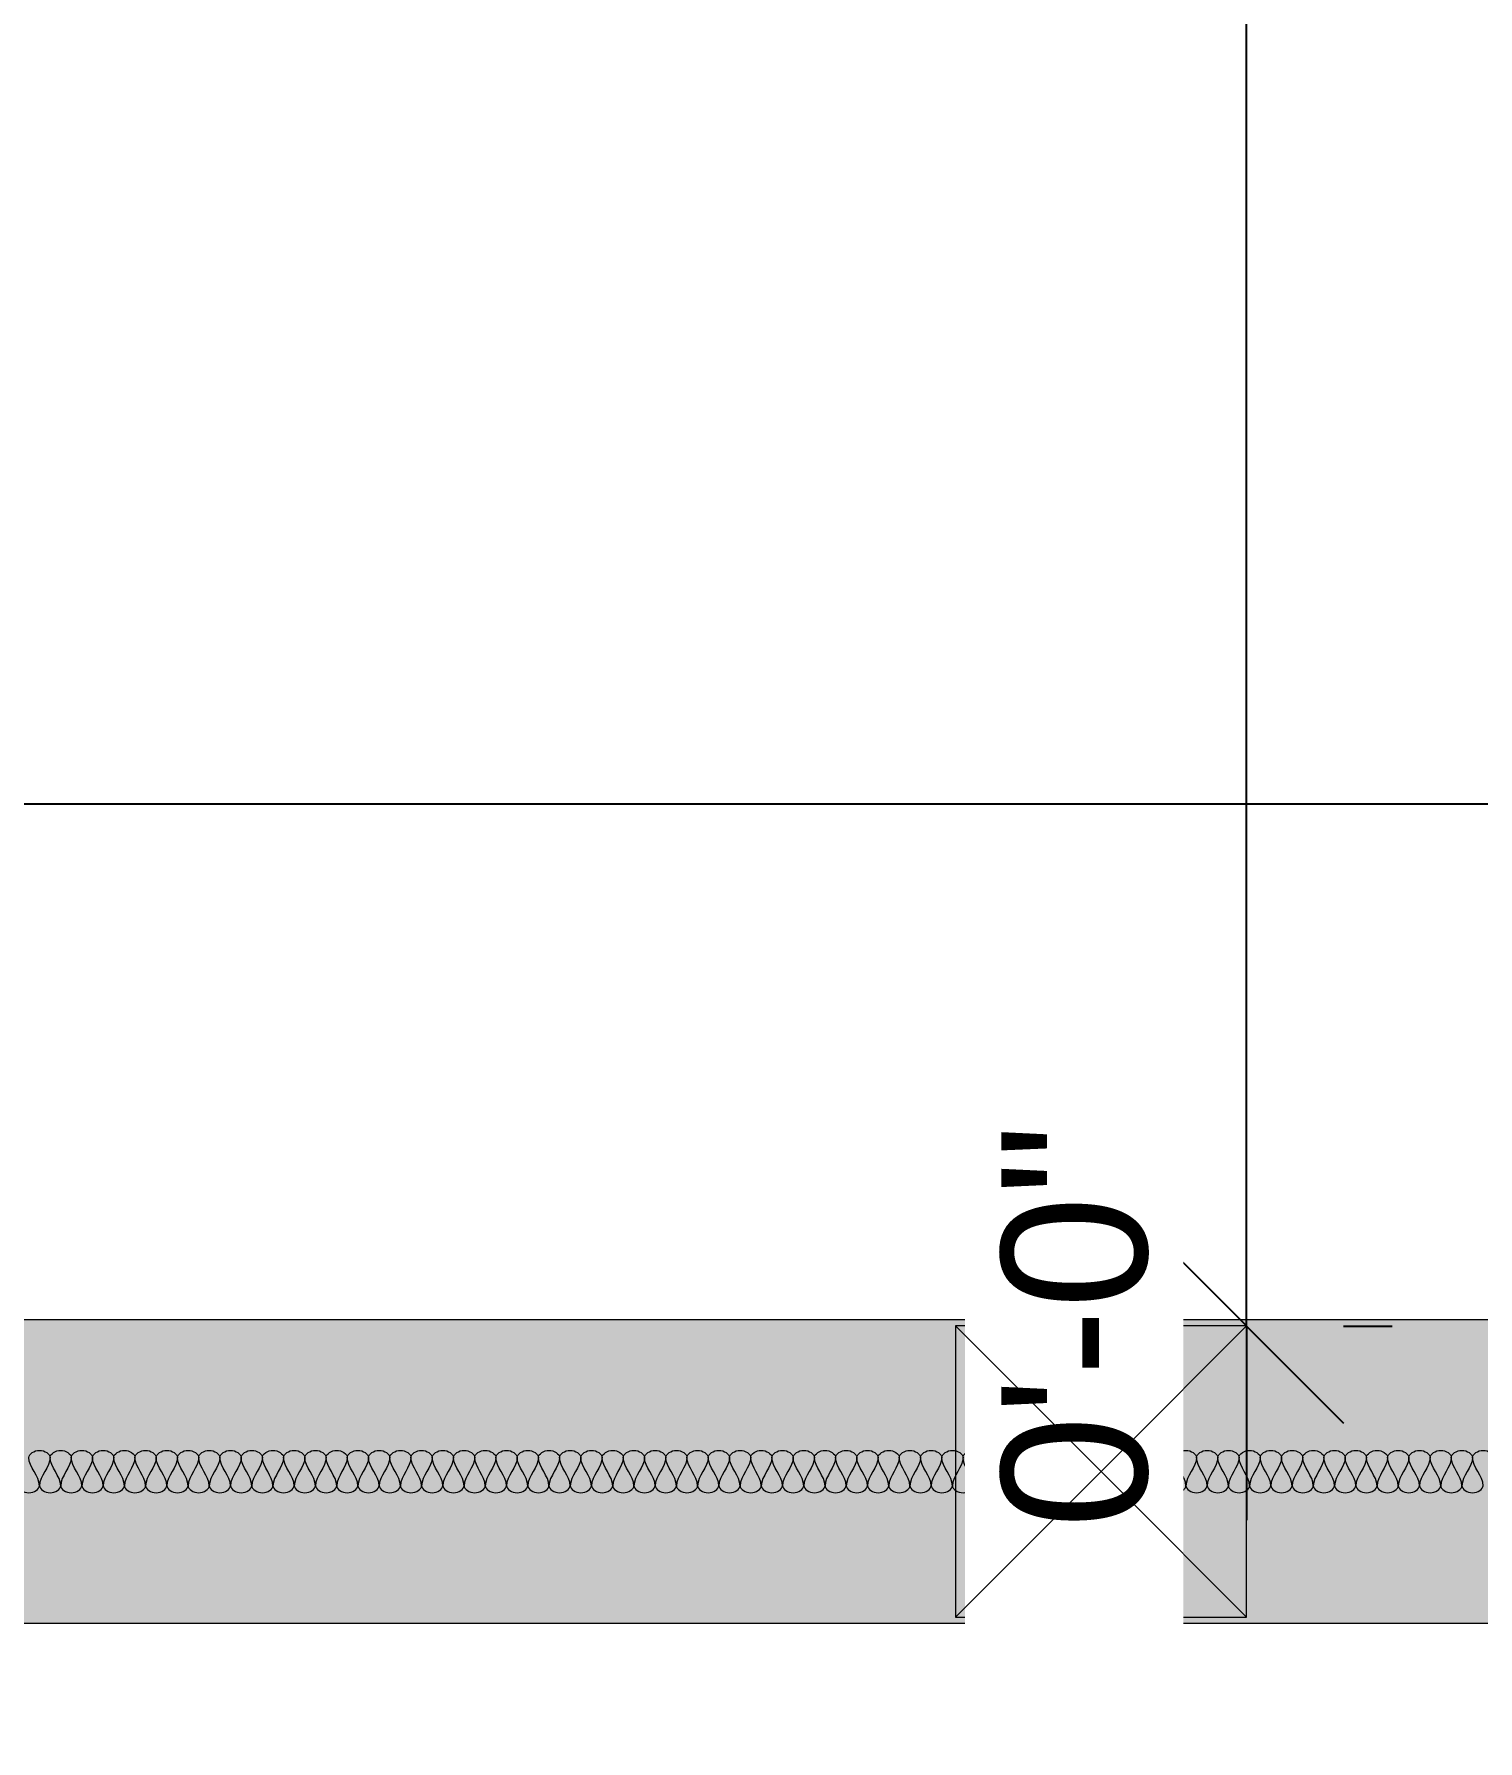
# Model space of a CAD drawing. Header units: inches. Extents: x 1913 to 24953, y -2945 to 1064.
# Drawn here: x 10875.5 to 10994.5, y 274.3 to 414.9 of the extents above; entities that cross this region are included whole.
import ezdxf

# ---------------------------------------------------------------- set-up
doc = ezdxf.new("R2010")
doc.units = ezdxf.units.IN
doc.header["$MEASUREMENT"] = 0
for name, color, linetype, lineweight in [('A-ANNO-DIMS', 211, 'Continuous', 9), ('A-COLS', 52, 'Continuous', 9), ('A-DETL', 90, 'Continuous', 9), ('A-WALL', 113, 'Continuous', 13), ('A-WALL-PATT', 111, 'Continuous', 50)]:
    doc.layers.add(name, color=color, linetype=linetype, lineweight=lineweight)
doc.styles.add('Arial', font='arial.ttf', dxfattribs={"height": 12})
doc.dimstyles.new('Linear_-_3_32__Arial', dxfattribs={"dimscale": 12, "dimtxt": 12.243113, "dimasz": 1.333333, "dimexe": 1, "dimexo": 0.666667, "dimgap": 0.666667, "dimtad": 1, "dimdec": 5, "dimrnd": 0.03125, "dimzin": 1, "dimdsep": 46, "dimlunit": 4, "dimtxsty": 'Arial', "dimblk1": 'OBLIQUE', "dimblk2": 'OBLIQUE', "dimsah": 1, "dimcen": 0.09, "dimdle": 1, "dimazin": 0, "dimtfac": 1, "dimtdec": 4, "dimtix": 1, "dimtmove": 0, "dimatfit": 3, "dimfxl": 1, "dimtvp": 1, "dimtfill": 1, "dimfrac": 2, "dimtolj": 1, "dimtzin": 0, "dimarcsym": 2})

# ---------------------------------------------------------------- blocks, each defined once
blk = doc.blocks.new('_Oblique')
at = {"color": 0, "linetype": 'ByBlock', "lineweight": -2}
blk.add_line((-0.5, -0.5), (0.5, 0.5), dxfattribs=at)
blk = doc.blocks.new('*D207')
at = {"layer": 'A-ANNO-DIMS', "color": 0, "lineweight": -2, "transparency": 16777216}
for p, q in [((9811.46, 301.75), (9811.46, 544.37)), ((12115.46, 304.47), (12115.46, 544.37)), ((9799.46, 532.37), (12127.46, 532.37))]:
    blk.add_line(p, q, dxfattribs=at)
at = {"layer": 'Defpoints', "color": 0, "transparency": 16777216}
for p in [(12115.46, 532.37), (12115.46, 296.47), (9811.46, 293.75)]:
    blk.add_point(p, dxfattribs=at)
at = {"layer": 'A-ANNO-DIMS', "color": 0, "lineweight": -2, "transparency": 16777216, "xscale": 16, "yscale": 16, "zscale": 16, "rotation": 180}
blk.add_blockref('_Oblique', (9811.46, 532.37), dxfattribs=at)
at = {"layer": 'A-ANNO-DIMS', "color": 0, "lineweight": -2, "transparency": 16777216, "xscale": 16, "yscale": 16, "zscale": 16}
blk.add_blockref('_Oblique', (12115.46, 532.37), dxfattribs=at)
at = {"layer": 'A-ANNO-DIMS', "color": 0, "lineweight": 0, "transparency": 16777216, "insert": (10963.46, 546.5), "char_height": 12, "width": 73.4587, "attachment_point": 5, "style": 'Arial', "bg_fill": 3, "box_fill_scale": 1.25, "bg_fill_color": 256, "bg_fill_true_color": 13158600, "bg_fill_transparency": 0}
blk.add_mtext('\\A1;192\'-0"', dxfattribs=at)
blk = doc.blocks.new('*D265')
at = {"layer": 'A-ANNO-DIMS', "color": 0, "lineweight": -2, "transparency": 16777216}
for p, q in [((10687.46, 316.47), (10687.46, 470.45)), ((10975.46, 316.47), (10975.46, 470.45)), ((10675.46, 458.45), (10987.46, 458.45))]:
    blk.add_line(p, q, dxfattribs=at)
at = {"layer": 'Defpoints', "color": 0, "transparency": 16777216}
for p in [(10975.46, 458.45), (10687.46, 308.47), (10975.46, 308.47)]:
    blk.add_point(p, dxfattribs=at)
at = {"layer": 'A-ANNO-DIMS', "color": 0, "lineweight": -2, "transparency": 16777216, "xscale": 16, "yscale": 16, "zscale": 16, "rotation": 180}
blk.add_blockref('_Oblique', (10687.46, 458.45), dxfattribs=at)
at = {"layer": 'A-ANNO-DIMS', "color": 0, "lineweight": -2, "transparency": 16777216, "xscale": 16, "yscale": 16, "zscale": 16}
blk.add_blockref('_Oblique', (10975.46, 458.45), dxfattribs=at)
at = {"layer": 'A-ANNO-DIMS', "color": 0, "lineweight": 0, "transparency": 16777216, "insert": (10831.46, 472.57), "char_height": 12, "width": 62.3834, "attachment_point": 5, "style": 'Arial', "bg_fill": 3, "box_fill_scale": 1.25, "bg_fill_color": 256, "bg_fill_true_color": 13158600, "bg_fill_transparency": 0}
blk.add_mtext('\\A1;24\'-0"', dxfattribs=at)
blk = doc.blocks.new('*D266')
at = {"layer": 'A-ANNO-DIMS', "color": 0, "lineweight": -2, "transparency": 16777216}
for p, q in [((10975.46, 308.47), (10975.46, 324.47)), ((10975.46, 308.47), (10975.46, 292.47)), ((10983.46, 308.47), (10987.46, 308.47)), ((10983.46, 308.47), (10987.46, 308.47))]:
    blk.add_line(p, q, dxfattribs=at)
at = {"layer": 'Defpoints', "color": 0, "transparency": 16777216}
blk.add_point((10975.46, 308.47), dxfattribs=at)
blk.add_point((10975.46, 308.47), dxfattribs=at)
blk.add_point((10975.46, 308.47), dxfattribs=at)
at = {"layer": 'A-ANNO-DIMS', "color": 0, "lineweight": -2, "transparency": 16777216, "xscale": 16, "yscale": 16, "zscale": 16}
for rotation in [90, 270]:
    blk.add_blockref('_Oblique', (10975.46, 308.47), dxfattribs=dict(at, rotation=rotation))
at = {"layer": 'A-ANNO-DIMS', "color": 0, "lineweight": 0, "transparency": 16777216, "insert": (10961.33, 308.47), "char_height": 12, "width": 62.3834, "attachment_point": 5, "rotation": 90, "style": 'Arial', "bg_fill": 3, "box_fill_scale": 1.25, "bg_fill_color": 256, "bg_fill_true_color": 13158600, "bg_fill_transparency": 0}
blk.add_mtext('\\A1;0\'-0"', dxfattribs=at)
blk = doc.blocks.new('*D267')
at = {"layer": 'A-ANNO-DIMS', "color": 0, "lineweight": -2, "transparency": 16777216}
for p, q in [((10975.46, 316.47), (10975.46, 470.45)), ((11263.46, 316.47), (11263.46, 470.45)), ((10963.46, 458.45), (11275.46, 458.45))]:
    blk.add_line(p, q, dxfattribs=at)
at = {"layer": 'Defpoints', "color": 0, "transparency": 16777216}
for p in [(11263.46, 458.45), (10975.46, 308.47), (11263.46, 308.47)]:
    blk.add_point(p, dxfattribs=at)
at = {"layer": 'A-ANNO-DIMS', "color": 0, "lineweight": -2, "transparency": 16777216, "xscale": 16, "yscale": 16, "zscale": 16, "rotation": 180}
blk.add_blockref('_Oblique', (10975.46, 458.45), dxfattribs=at)
at = {"layer": 'A-ANNO-DIMS', "color": 0, "lineweight": -2, "transparency": 16777216, "xscale": 16, "yscale": 16, "zscale": 16}
blk.add_blockref('_Oblique', (11263.46, 458.45), dxfattribs=at)
at = {"layer": 'A-ANNO-DIMS', "color": 0, "lineweight": 0, "transparency": 16777216, "insert": (11119.46, 472.57), "char_height": 12, "width": 51.3081, "attachment_point": 5, "style": 'Arial', "bg_fill": 3, "box_fill_scale": 1.25, "bg_fill_color": 256, "bg_fill_true_color": 13158600, "bg_fill_transparency": 0}
blk.add_mtext('\\A1;24\'-0"', dxfattribs=at)
blk = doc.blocks.new('*D290')
at = {"layer": 'A-ANNO-DIMS', "color": 0, "lineweight": -2, "transparency": 16777216}
for p, q in [((10651.46, 304.47), (10651.46, 363.48)), ((11551.46, 316.97), (11551.46, 363.48)), ((11563.46, 351.48), (10639.46, 351.48))]:
    blk.add_line(p, q, dxfattribs=at)
at = {"layer": 'Defpoints', "color": 0, "transparency": 16777216}
for p in [(10651.46, 351.48), (11551.46, 308.97), (10651.46, 296.47)]:
    blk.add_point(p, dxfattribs=at)
at = {"layer": 'A-ANNO-DIMS', "color": 0, "lineweight": -2, "transparency": 16777216, "xscale": 16, "yscale": 16, "zscale": 16, "rotation": 180}
blk.add_blockref('_Oblique', (10651.46, 351.48), dxfattribs=at)
at = {"layer": 'A-ANNO-DIMS', "color": 0, "lineweight": -2, "transparency": 16777216, "xscale": 16, "yscale": 16, "zscale": 16}
blk.add_blockref('_Oblique', (11551.46, 351.48), dxfattribs=at)
at = {"layer": 'A-ANNO-DIMS', "color": 0, "lineweight": 0, "transparency": 16777216, "insert": (11101.46, 365.6), "char_height": 12, "width": 62.3834, "attachment_point": 5, "style": 'Arial', "bg_fill": 3, "box_fill_scale": 1.25, "bg_fill_color": 256, "bg_fill_true_color": 13158600, "bg_fill_transparency": 0}
blk.add_mtext('\\A1;75\'-0"', dxfattribs=at)

msp = doc.modelspace()

# ---------------------------------------------------------------- hatches: boundary and pattern name
at = {"layer": 'A-WALL-PATT', "lineweight": 0}
h = msp.add_hatch(dxfattribs=at)
h.set_pattern_fill('FP_1', color=256, angle=90, style=0, pattern_type=2)
h.set_pattern_definition([(140, (10185.814, -571.127), (3.213, 36.72335), [3.84, -42.24]), (85, (10185.814, -571.127), (-38.51274, -7.1044), [3.072, -33.792]), (190.451, (10186.08, -568.067), (-35.29956, 29.62024), [3.263, -35.898]), (136.184, (10175.574, -571.127), (8.4752, 54.6425), [5.76, -63.36]), (186.636, (10176.28, -566.573), (-49.8752, 47.854), [4.895, -53.848]), (81.184, (10175.574, -571.127), (-49.8749, 47.8553), [4.608, -50.688]), (111, (10178.134, -566.007), (20.614, 30.56126), [3.84, -42.24]), (56, (10178.134, -566.007), (-37.1283, 12.4577), [3.072, -33.792]), (161.451, (10179.85, -563.46), (-16.5135, 43.02), [3.263, -35.898]), (127.5, (10185.814, -571.127), (-17.04428, 0.6228), [1.69, -31.693, 1.69, -32.614, -33.92]), (127.5, (10185.814, -571.127), (-17.04428, 0.6228), [-67.686, 1.69, -32.23]), (97.5, (10185.814, -571.127), (-20.19387, 13.4694), [1.69, -17.869, 1.69, -30.925, -12.928]), (97.5, (10185.814, -571.127), (-20.19387, 13.4694), [-52.173, 1.69, -11.238]), (57.5, (10185.814, -582.545), (1.15522, 27.33168), [1.69, -11.11, 1.69, -38.246, -52.992]), (57.5, (10185.814, -582.545), (1.15522, 27.33168), [-52.736, 1.69, -51.302]), (47.5, (10185.814, -587.665), (-5.12498, 29.85903), [1.69, -14.95, 1.69, -24.832, -37.632]), (47.5, (10185.814, -587.665), (-5.12498, 29.85903), [-43.162, 1.69, -35.942])])
h.paths.add_polyline_path([(10651.461831, 283.974416), (10651.461831, 308.974416), (10663.961831, 308.974416), (11575.461831, 308.974416), (11575.461831, 283.974416), (10661.461831, 283.974416)], flags=0)
h.paths.add_polyline_path([(9823.961831, 283.974416), (9823.961831, 308.974416), (10615.461831, 308.974416), (10615.461831, 283.974416)], flags=0)

# ---------------------------------------------------------------- linework, layer by layer
at = {"layer": 'A-COLS', "lineweight": 0}
for p, q in [((10975.461831, 308.474416), (10951.461831, 308.474416)), ((10951.461831, 308.474416), (10951.461831, 284.474416)), ((10975.461831, 308.474416), (10951.461831, 308.474416)), ((10951.461831, 308.474416), (10951.461831, 284.474416)), ((10975.461831, 284.474416), (10975.461831, 308.474416)), ((10975.461831, 284.474416), (10975.461831, 308.474416)), ((10951.461831, 284.474416), (10975.461831, 284.474416)), ((10951.461831, 284.474416), (10975.461831, 284.474416))]:
    msp.add_line(p, q, dxfattribs=at)
at = {"layer": 'A-DETL', "lineweight": 0}
for points in [[(10875.086831, 297.641083), (10875.086831, 297.916069), (10875.961831, 298.532764), (10876.836831, 297.916069), (10876.836831, 297.641083)], [(10876.836831, 297.641083), (10876.836831, 297.916069), (10877.711831, 298.532764), (10878.586831, 297.916069), (10878.586831, 297.641083)], [(10878.586831, 297.641083), (10878.586831, 297.916069), (10879.461831, 298.532764), (10880.336831, 297.916069), (10880.336831, 297.641083)], [(10880.336831, 297.641083), (10880.336831, 297.916069), (10881.211831, 298.532764), (10882.086831, 297.916069), (10882.086831, 297.641083)], [(10882.086831, 297.641083), (10882.086831, 297.916069), (10882.961831, 298.532764), (10883.836831, 297.916069), (10883.836831, 297.641083)], [(10883.836831, 297.641083), (10883.836831, 297.916069), (10884.711831, 298.532764), (10885.586831, 297.916069), (10885.586831, 297.641083)], [(10885.586831, 297.641083), (10885.586831, 297.916069), (10886.461831, 298.532764), (10887.336831, 297.916069), (10887.336831, 297.641083)], [(10887.336831, 297.641083), (10887.336831, 297.916069), (10888.211831, 298.532764), (10889.086831, 297.916069), (10889.086831, 297.641083)], [(10889.086831, 297.641083), (10889.086831, 297.916069), (10889.961831, 298.532764), (10890.836831, 297.916069), (10890.836831, 297.641083)], [(10890.836831, 297.641083), (10890.836831, 297.916069), (10891.711831, 298.532764), (10892.586831, 297.916069), (10892.586831, 297.641083)], [(10892.586831, 297.641083), (10892.586831, 297.916069), (10893.461831, 298.532764), (10894.336831, 297.916069), (10894.336831, 297.641083)], [(10894.336831, 297.641083), (10894.336831, 297.916069), (10895.211831, 298.532764), (10896.086831, 297.916069), (10896.086831, 297.641083)], [(10896.086831, 297.641083), (10896.086831, 297.916069), (10896.961831, 298.532764), (10897.836831, 297.916069), (10897.836831, 297.641083)], [(10897.836831, 297.641083), (10897.836831, 297.916069), (10898.711831, 298.532764), (10899.586831, 297.916069), (10899.586831, 297.641083)], [(10899.586831, 297.641083), (10899.586831, 297.916069), (10900.461831, 298.532764), (10901.336831, 297.916069), (10901.336831, 297.641083)], [(10901.336831, 297.641083), (10901.336831, 297.916069), (10902.211831, 298.532764), (10903.086831, 297.916069), (10903.086831, 297.641083)], [(10903.086831, 297.641083), (10903.086831, 297.916069), (10903.961831, 298.532764), (10904.836831, 297.916069), (10904.836831, 297.641083)], [(10904.836831, 297.641083), (10904.836831, 297.916069), (10905.711831, 298.532764), (10906.586831, 297.916069), (10906.586831, 297.641083)], [(10906.586831, 297.641083), (10906.586831, 297.916069), (10907.461831, 298.532764), (10908.336831, 297.916069), (10908.336831, 297.641083)], [(10908.336831, 297.641083), (10908.336831, 297.916069), (10909.211831, 298.532764), (10910.086831, 297.916069), (10910.086831, 297.641083)], [(10910.086831, 297.641083), (10910.086831, 297.916069), (10910.961831, 298.532764), (10911.836831, 297.916069), (10911.836831, 297.641083)], [(10911.836831, 297.641083), (10911.836831, 297.916069), (10912.711831, 298.532764), (10913.586831, 297.916069), (10913.586831, 297.641083)], [(10913.586831, 297.641083), (10913.586831, 297.916069), (10914.461831, 298.532764), (10915.336831, 297.916069), (10915.336831, 297.641083)], [(10915.336831, 297.641083), (10915.336831, 297.916069), (10916.211831, 298.532764), (10917.086831, 297.916069), (10917.086831, 297.641083)], [(10917.086831, 297.641083), (10917.086831, 297.916069), (10917.961831, 298.532764), (10918.836831, 297.916069), (10918.836831, 297.641083)], [(10918.836831, 297.641083), (10918.836831, 297.916069), (10919.711831, 298.532764), (10920.586831, 297.916069), (10920.586831, 297.641083)], [(10920.586831, 297.641083), (10920.586831, 297.916069), (10921.461831, 298.532764), (10922.336831, 297.916069), (10922.336831, 297.641083)], [(10922.336831, 297.641083), (10922.336831, 297.916069), (10923.211831, 298.532764), (10924.086831, 297.916069), (10924.086831, 297.641083)], [(10924.086831, 297.641083), (10924.086831, 297.916069), (10924.961831, 298.532764), (10925.836831, 297.916069), (10925.836831, 297.641083)], [(10925.836831, 297.641083), (10925.836831, 297.916069), (10926.711831, 298.532764), (10927.586831, 297.916069), (10927.586831, 297.641083)], [(10927.586831, 297.641083), (10927.586831, 297.916069), (10928.461831, 298.532764), (10929.336831, 297.916069), (10929.336831, 297.641083)], [(10929.336831, 297.641083), (10929.336831, 297.916069), (10930.211831, 298.532764), (10931.086831, 297.916069), (10931.086831, 297.641083)], [(10931.086831, 297.641083), (10931.086831, 297.916069), (10931.961831, 298.532764), (10932.836831, 297.916069), (10932.836831, 297.641083)], [(10932.836831, 297.641083), (10932.836831, 297.916069), (10933.711831, 298.532764), (10934.586831, 297.916069), (10934.586831, 297.641083)], [(10934.586831, 297.641083), (10934.586831, 297.916069), (10935.461831, 298.532764), (10936.336831, 297.916069), (10936.336831, 297.641083)], [(10936.336831, 297.641083), (10936.336831, 297.916069), (10937.211831, 298.532764), (10938.086831, 297.916069), (10938.086831, 297.641083)], [(10938.086831, 297.641083), (10938.086831, 297.916069), (10938.961831, 298.532764), (10939.836831, 297.916069), (10939.836831, 297.641083)], [(10939.836831, 297.641083), (10939.836831, 297.916069), (10940.711831, 298.532764), (10941.586831, 297.916069), (10941.586831, 297.641083)], [(10941.586831, 297.641083), (10941.586831, 297.916069), (10942.461831, 298.532764), (10943.336831, 297.916069), (10943.336831, 297.641083)], [(10943.336831, 297.641083), (10943.336831, 297.916069), (10944.211831, 298.532764), (10945.086831, 297.916069), (10945.086831, 297.641083)], [(10945.086831, 297.641083), (10945.086831, 297.916069), (10945.961831, 298.532764), (10946.836831, 297.916069), (10946.836831, 297.641083)], [(10946.836831, 297.641083), (10946.836831, 297.916069), (10947.711831, 298.532764), (10948.586831, 297.916069), (10948.586831, 297.641083)], [(10948.586831, 297.641083), (10948.586831, 297.916069), (10949.461831, 298.532764), (10950.336831, 297.916069), (10950.336831, 297.641083)], [(10950.336831, 297.641083), (10950.336831, 297.916069), (10951.211831, 298.532764), (10952.086831, 297.916069), (10952.086831, 297.641083)], [(10952.086831, 297.641083), (10952.086831, 297.916069), (10952.961831, 298.532764), (10953.836831, 297.916069), (10953.836831, 297.641083)], [(10953.836831, 297.641083), (10953.836831, 297.916069), (10954.711831, 298.532764), (10955.586831, 297.916069), (10955.586831, 297.641083)], [(10955.586831, 297.641083), (10955.586831, 297.916069), (10956.461831, 298.532764), (10957.336831, 297.916069), (10957.336831, 297.641083)], [(10957.336831, 297.641083), (10957.336831, 297.916069), (10958.211831, 298.532764), (10959.086831, 297.916069), (10959.086831, 297.641083)], [(10959.086831, 297.641083), (10959.086831, 297.916069), (10959.961831, 298.532764), (10960.836831, 297.916069), (10960.836831, 297.641083)], [(10960.836831, 297.641083), (10960.836831, 297.916069), (10961.711831, 298.532764), (10962.586831, 297.916069), (10962.586831, 297.641083)], [(10962.586831, 297.641083), (10962.586831, 297.916069), (10963.461831, 298.532764), (10964.336831, 297.916069), (10964.336831, 297.641083)], [(10964.336831, 297.641083), (10964.336831, 297.916069), (10965.211831, 298.532764), (10966.086831, 297.916069), (10966.086831, 297.641083)], [(10966.086831, 297.641083), (10966.086831, 297.916069), (10966.961831, 298.532764), (10967.836831, 297.916069), (10967.836831, 297.641083)], [(10967.836831, 297.641083), (10967.836831, 297.916069), (10968.711831, 298.532764), (10969.586831, 297.916069), (10969.586831, 297.641083)], [(10969.586831, 297.641083), (10969.586831, 297.916069), (10970.461831, 298.532764), (10971.336831, 297.916069), (10971.336831, 297.641083)], [(10971.336831, 297.641083), (10971.336831, 297.916069), (10972.211831, 298.532764), (10973.086831, 297.916069), (10973.086831, 297.641083)], [(10973.086831, 297.641083), (10973.086831, 297.916069), (10973.961831, 298.532764), (10974.836831, 297.916069), (10974.836831, 297.641083)], [(10974.836831, 297.641083), (10974.836831, 297.916069), (10975.711831, 298.532764), (10976.586831, 297.916069), (10976.586831, 297.641083)], [(10976.586831, 297.641083), (10976.586831, 297.916069), (10977.461831, 298.532764), (10978.336831, 297.916069), (10978.336831, 297.641083)], [(10978.336831, 297.641083), (10978.336831, 297.916069), (10979.211831, 298.532764), (10980.086831, 297.916069), (10980.086831, 297.641083)], [(10980.086831, 297.641083), (10980.086831, 297.916069), (10980.961831, 298.532764), (10981.836831, 297.916069), (10981.836831, 297.641083)], [(10981.836831, 297.641083), (10981.836831, 297.916069), (10982.711831, 298.532764), (10983.586831, 297.916069), (10983.586831, 297.641083)], [(10983.586831, 297.641083), (10983.586831, 297.916069), (10984.461831, 298.532764), (10985.336831, 297.916069), (10985.336831, 297.641083)], [(10985.336831, 297.641083), (10985.336831, 297.916069), (10986.211831, 298.532764), (10987.086831, 297.916069), (10987.086831, 297.641083)], [(10987.086831, 297.641083), (10987.086831, 297.916069), (10987.961831, 298.532764), (10988.836831, 297.916069), (10988.836831, 297.641083)], [(10988.836831, 297.641083), (10988.836831, 297.916069), (10989.711831, 298.532764), (10990.586831, 297.916069), (10990.586831, 297.641083)], [(10990.586831, 297.641083), (10990.586831, 297.916069), (10991.461831, 298.532764), (10992.336831, 297.916069), (10992.336831, 297.641083)], [(10992.336831, 297.641083), (10992.336831, 297.916069), (10993.211831, 298.532764), (10994.086831, 297.916069), (10994.086831, 297.641083)], [(10994.086831, 297.641083), (10994.086831, 297.916069), (10994.961831, 298.532764), (10995.836831, 297.916069), (10995.836831, 297.641083)], [(10875.961831, 295.30775), (10875.961831, 296.109465), (10875.086831, 296.839368), (10875.086831, 297.641083)], [(10876.836831, 297.641083), (10876.836831, 296.839368), (10875.961831, 296.109465), (10875.961831, 295.30775)], [(10877.711831, 295.30775), (10877.711831, 296.109465), (10876.836831, 296.839368), (10876.836831, 297.641083)], [(10878.586831, 297.641083), (10878.586831, 296.839368), (10877.711831, 296.109465), (10877.711831, 295.30775)], [(10879.461831, 295.30775), (10879.461831, 296.109465), (10878.586831, 296.839368), (10878.586831, 297.641083)], [(10880.336831, 297.641083), (10880.336831, 296.839368), (10879.461831, 296.109465), (10879.461831, 295.30775)], [(10881.211831, 295.30775), (10881.211831, 296.109465), (10880.336831, 296.839368), (10880.336831, 297.641083)], [(10882.086831, 297.641083), (10882.086831, 296.839368), (10881.211831, 296.109465), (10881.211831, 295.30775)], [(10882.961831, 295.30775), (10882.961831, 296.109465), (10882.086831, 296.839368), (10882.086831, 297.641083)], [(10883.836831, 297.641083), (10883.836831, 296.839368), (10882.961831, 296.109465), (10882.961831, 295.30775)], [(10884.711831, 295.30775), (10884.711831, 296.109465), (10883.836831, 296.839368), (10883.836831, 297.641083)], [(10885.586831, 297.641083), (10885.586831, 296.839368), (10884.711831, 296.109465), (10884.711831, 295.30775)], [(10886.461831, 295.30775), (10886.461831, 296.109465), (10885.586831, 296.839368), (10885.586831, 297.641083)], [(10887.336831, 297.641083), (10887.336831, 296.839368), (10886.461831, 296.109465), (10886.461831, 295.30775)], [(10888.211831, 295.30775), (10888.211831, 296.109465), (10887.336831, 296.839368), (10887.336831, 297.641083)], [(10889.086831, 297.641083), (10889.086831, 296.839368), (10888.211831, 296.109465), (10888.211831, 295.30775)], [(10889.961831, 295.30775), (10889.961831, 296.109465), (10889.086831, 296.839368), (10889.086831, 297.641083)], [(10890.836831, 297.641083), (10890.836831, 296.839368), (10889.961831, 296.109465), (10889.961831, 295.30775)], [(10891.711831, 295.30775), (10891.711831, 296.109465), (10890.836831, 296.839368), (10890.836831, 297.641083)], [(10892.586831, 297.641083), (10892.586831, 296.839368), (10891.711831, 296.109465), (10891.711831, 295.30775)], [(10893.461831, 295.30775), (10893.461831, 296.109465), (10892.586831, 296.839368), (10892.586831, 297.641083)], [(10894.336831, 297.641083), (10894.336831, 296.839368), (10893.461831, 296.109465), (10893.461831, 295.30775)], [(10895.211831, 295.30775), (10895.211831, 296.109465), (10894.336831, 296.839368), (10894.336831, 297.641083)], [(10896.086831, 297.641083), (10896.086831, 296.839368), (10895.211831, 296.109465), (10895.211831, 295.30775)], [(10896.961831, 295.30775), (10896.961831, 296.109465), (10896.086831, 296.839368), (10896.086831, 297.641083)], [(10897.836831, 297.641083), (10897.836831, 296.839368), (10896.961831, 296.109465), (10896.961831, 295.30775)], [(10898.711831, 295.30775), (10898.711831, 296.109465), (10897.836831, 296.839368), (10897.836831, 297.641083)], [(10899.586831, 297.641083), (10899.586831, 296.839368), (10898.711831, 296.109465), (10898.711831, 295.30775)], [(10900.461831, 295.30775), (10900.461831, 296.109465), (10899.586831, 296.839368), (10899.586831, 297.641083)], [(10901.336831, 297.641083), (10901.336831, 296.839368), (10900.461831, 296.109465), (10900.461831, 295.30775)], [(10902.211831, 295.30775), (10902.211831, 296.109465), (10901.336831, 296.839368), (10901.336831, 297.641083)], [(10903.086831, 297.641083), (10903.086831, 296.839368), (10902.211831, 296.109465), (10902.211831, 295.30775)], [(10903.961831, 295.30775), (10903.961831, 296.109465), (10903.086831, 296.839368), (10903.086831, 297.641083)], [(10904.836831, 297.641083), (10904.836831, 296.839368), (10903.961831, 296.109465), (10903.961831, 295.30775)], [(10905.711831, 295.30775), (10905.711831, 296.109465), (10904.836831, 296.839368), (10904.836831, 297.641083)], [(10906.586831, 297.641083), (10906.586831, 296.839368), (10905.711831, 296.109465), (10905.711831, 295.30775)], [(10907.461831, 295.30775), (10907.461831, 296.109465), (10906.586831, 296.839368), (10906.586831, 297.641083)], [(10908.336831, 297.641083), (10908.336831, 296.839368), (10907.461831, 296.109465), (10907.461831, 295.30775)], [(10909.211831, 295.30775), (10909.211831, 296.109465), (10908.336831, 296.839368), (10908.336831, 297.641083)], [(10910.086831, 297.641083), (10910.086831, 296.839368), (10909.211831, 296.109465), (10909.211831, 295.30775)], [(10910.961831, 295.30775), (10910.961831, 296.109465), (10910.086831, 296.839368), (10910.086831, 297.641083)], [(10911.836831, 297.641083), (10911.836831, 296.839368), (10910.961831, 296.109465), (10910.961831, 295.30775)], [(10912.711831, 295.30775), (10912.711831, 296.109465), (10911.836831, 296.839368), (10911.836831, 297.641083)], [(10913.586831, 297.641083), (10913.586831, 296.839368), (10912.711831, 296.109465), (10912.711831, 295.30775)], [(10914.461831, 295.30775), (10914.461831, 296.109465), (10913.586831, 296.839368), (10913.586831, 297.641083)], [(10915.336831, 297.641083), (10915.336831, 296.839368), (10914.461831, 296.109465), (10914.461831, 295.30775)], [(10916.211831, 295.30775), (10916.211831, 296.109465), (10915.336831, 296.839368), (10915.336831, 297.641083)], [(10917.086831, 297.641083), (10917.086831, 296.839368), (10916.211831, 296.109465), (10916.211831, 295.30775)], [(10917.961831, 295.30775), (10917.961831, 296.109465), (10917.086831, 296.839368), (10917.086831, 297.641083)], [(10918.836831, 297.641083), (10918.836831, 296.839368), (10917.961831, 296.109465), (10917.961831, 295.30775)], [(10919.711831, 295.30775), (10919.711831, 296.109465), (10918.836831, 296.839368), (10918.836831, 297.641083)], [(10920.586831, 297.641083), (10920.586831, 296.839368), (10919.711831, 296.109465), (10919.711831, 295.30775)], [(10921.461831, 295.30775), (10921.461831, 296.109465), (10920.586831, 296.839368), (10920.586831, 297.641083)], [(10922.336831, 297.641083), (10922.336831, 296.839368), (10921.461831, 296.109465), (10921.461831, 295.30775)], [(10923.211831, 295.30775), (10923.211831, 296.109465), (10922.336831, 296.839368), (10922.336831, 297.641083)], [(10924.086831, 297.641083), (10924.086831, 296.839368), (10923.211831, 296.109465), (10923.211831, 295.30775)], [(10924.961831, 295.30775), (10924.961831, 296.109465), (10924.086831, 296.839368), (10924.086831, 297.641083)], [(10925.836831, 297.641083), (10925.836831, 296.839368), (10924.961831, 296.109465), (10924.961831, 295.30775)], [(10926.711831, 295.30775), (10926.711831, 296.109465), (10925.836831, 296.839368), (10925.836831, 297.641083)], [(10927.586831, 297.641083), (10927.586831, 296.839368), (10926.711831, 296.109465), (10926.711831, 295.30775)], [(10928.461831, 295.30775), (10928.461831, 296.109465), (10927.586831, 296.839368), (10927.586831, 297.641083)], [(10929.336831, 297.641083), (10929.336831, 296.839368), (10928.461831, 296.109465), (10928.461831, 295.30775)], [(10930.211831, 295.30775), (10930.211831, 296.109465), (10929.336831, 296.839368), (10929.336831, 297.641083)], [(10931.086831, 297.641083), (10931.086831, 296.839368), (10930.211831, 296.109465), (10930.211831, 295.30775)], [(10931.961831, 295.30775), (10931.961831, 296.109465), (10931.086831, 296.839368), (10931.086831, 297.641083)], [(10932.836831, 297.641083), (10932.836831, 296.839368), (10931.961831, 296.109465), (10931.961831, 295.30775)], [(10933.711831, 295.30775), (10933.711831, 296.109465), (10932.836831, 296.839368), (10932.836831, 297.641083)], [(10934.586831, 297.641083), (10934.586831, 296.839368), (10933.711831, 296.109465), (10933.711831, 295.30775)], [(10935.461831, 295.30775), (10935.461831, 296.109465), (10934.586831, 296.839368), (10934.586831, 297.641083)], [(10936.336831, 297.641083), (10936.336831, 296.839368), (10935.461831, 296.109465), (10935.461831, 295.30775)], [(10937.211831, 295.30775), (10937.211831, 296.109465), (10936.336831, 296.839368), (10936.336831, 297.641083)], [(10938.086831, 297.641083), (10938.086831, 296.839368), (10937.211831, 296.109465), (10937.211831, 295.30775)], [(10938.961831, 295.30775), (10938.961831, 296.109465), (10938.086831, 296.839368), (10938.086831, 297.641083)], [(10939.836831, 297.641083), (10939.836831, 296.839368), (10938.961831, 296.109465), (10938.961831, 295.30775)], [(10940.711831, 295.30775), (10940.711831, 296.109465), (10939.836831, 296.839368), (10939.836831, 297.641083)], [(10941.586831, 297.641083), (10941.586831, 296.839368), (10940.711831, 296.109465), (10940.711831, 295.30775)], [(10942.461831, 295.30775), (10942.461831, 296.109465), (10941.586831, 296.839368), (10941.586831, 297.641083)], [(10943.336831, 297.641083), (10943.336831, 296.839368), (10942.461831, 296.109465), (10942.461831, 295.30775)], [(10944.211831, 295.30775), (10944.211831, 296.109465), (10943.336831, 296.839368), (10943.336831, 297.641083)], [(10945.086831, 297.641083), (10945.086831, 296.839368), (10944.211831, 296.109465), (10944.211831, 295.30775)], [(10945.961831, 295.30775), (10945.961831, 296.109465), (10945.086831, 296.839368), (10945.086831, 297.641083)], [(10946.836831, 297.641083), (10946.836831, 296.839368), (10945.961831, 296.109465), (10945.961831, 295.30775)], [(10947.711831, 295.30775), (10947.711831, 296.109465), (10946.836831, 296.839368), (10946.836831, 297.641083)], [(10948.586831, 297.641083), (10948.586831, 296.839368), (10947.711831, 296.109465), (10947.711831, 295.30775)], [(10949.461831, 295.30775), (10949.461831, 296.109465), (10948.586831, 296.839368), (10948.586831, 297.641083)], [(10950.336831, 297.641083), (10950.336831, 296.839368), (10949.461831, 296.109465), (10949.461831, 295.30775)], [(10951.211831, 295.30775), (10951.211831, 296.109465), (10950.336831, 296.839368), (10950.336831, 297.641083)], [(10952.086831, 297.641083), (10952.086831, 296.839368), (10951.211831, 296.109465), (10951.211831, 295.30775)], [(10952.961831, 295.30775), (10952.961831, 296.109465), (10952.086831, 296.839368), (10952.086831, 297.641083)], [(10953.836831, 297.641083), (10953.836831, 296.839368), (10952.961831, 296.109465), (10952.961831, 295.30775)], [(10954.711831, 295.30775), (10954.711831, 296.109465), (10953.836831, 296.839368), (10953.836831, 297.641083)], [(10955.586831, 297.641083), (10955.586831, 296.839368), (10954.711831, 296.109465), (10954.711831, 295.30775)], [(10956.461831, 295.30775), (10956.461831, 296.109465), (10955.586831, 296.839368), (10955.586831, 297.641083)], [(10957.336831, 297.641083), (10957.336831, 296.839368), (10956.461831, 296.109465), (10956.461831, 295.30775)], [(10958.211831, 295.30775), (10958.211831, 296.109465), (10957.336831, 296.839368), (10957.336831, 297.641083)], [(10959.086831, 297.641083), (10959.086831, 296.839368), (10958.211831, 296.109465), (10958.211831, 295.30775)], [(10959.961831, 295.30775), (10959.961831, 296.109465), (10959.086831, 296.839368), (10959.086831, 297.641083)], [(10960.836831, 297.641083), (10960.836831, 296.839368), (10959.961831, 296.109465), (10959.961831, 295.30775)], [(10961.711831, 295.30775), (10961.711831, 296.109465), (10960.836831, 296.839368), (10960.836831, 297.641083)], [(10962.586831, 297.641083), (10962.586831, 296.839368), (10961.711831, 296.109465), (10961.711831, 295.30775)], [(10963.461831, 295.30775), (10963.461831, 296.109465), (10962.586831, 296.839368), (10962.586831, 297.641083)], [(10964.336831, 297.641083), (10964.336831, 296.839368), (10963.461831, 296.109465), (10963.461831, 295.30775)], [(10965.211831, 295.30775), (10965.211831, 296.109465), (10964.336831, 296.839368), (10964.336831, 297.641083)], [(10966.086831, 297.641083), (10966.086831, 296.839368), (10965.211831, 296.109465), (10965.211831, 295.30775)], [(10966.961831, 295.30775), (10966.961831, 296.109465), (10966.086831, 296.839368), (10966.086831, 297.641083)], [(10967.836831, 297.641083), (10967.836831, 296.839368), (10966.961831, 296.109465), (10966.961831, 295.30775)], [(10968.711831, 295.30775), (10968.711831, 296.109465), (10967.836831, 296.839368), (10967.836831, 297.641083)], [(10969.586831, 297.641083), (10969.586831, 296.839368), (10968.711831, 296.109465), (10968.711831, 295.30775)], [(10970.461831, 295.30775), (10970.461831, 296.109465), (10969.586831, 296.839368), (10969.586831, 297.641083)], [(10971.336831, 297.641083), (10971.336831, 296.839368), (10970.461831, 296.109465), (10970.461831, 295.30775)], [(10972.211831, 295.30775), (10972.211831, 296.109465), (10971.336831, 296.839368), (10971.336831, 297.641083)], [(10973.086831, 297.641083), (10973.086831, 296.839368), (10972.211831, 296.109465), (10972.211831, 295.30775)], [(10973.961831, 295.30775), (10973.961831, 296.109465), (10973.086831, 296.839368), (10973.086831, 297.641083)], [(10974.836831, 297.641083), (10974.836831, 296.839368), (10973.961831, 296.109465), (10973.961831, 295.30775)], [(10975.711831, 295.30775), (10975.711831, 296.109465), (10974.836831, 296.839368), (10974.836831, 297.641083)], [(10976.586831, 297.641083), (10976.586831, 296.839368), (10975.711831, 296.109465), (10975.711831, 295.30775)], [(10977.461831, 295.30775), (10977.461831, 296.109465), (10976.586831, 296.839368), (10976.586831, 297.641083)], [(10978.336831, 297.641083), (10978.336831, 296.839368), (10977.461831, 296.109465), (10977.461831, 295.30775)], [(10979.211831, 295.30775), (10979.211831, 296.109465), (10978.336831, 296.839368), (10978.336831, 297.641083)], [(10980.086831, 297.641083), (10980.086831, 296.839368), (10979.211831, 296.109465), (10979.211831, 295.30775)], [(10980.961831, 295.30775), (10980.961831, 296.109465), (10980.086831, 296.839368), (10980.086831, 297.641083)], [(10981.836831, 297.641083), (10981.836831, 296.839368), (10980.961831, 296.109465), (10980.961831, 295.30775)], [(10982.711831, 295.30775), (10982.711831, 296.109465), (10981.836831, 296.839368), (10981.836831, 297.641083)], [(10983.586831, 297.641083), (10983.586831, 296.839368), (10982.711831, 296.109465), (10982.711831, 295.30775)], [(10984.461831, 295.30775), (10984.461831, 296.109465), (10983.586831, 296.839368), (10983.586831, 297.641083)], [(10985.336831, 297.641083), (10985.336831, 296.839368), (10984.461831, 296.109465), (10984.461831, 295.30775)], [(10986.211831, 295.30775), (10986.211831, 296.109465), (10985.336831, 296.839368), (10985.336831, 297.641083)], [(10987.086831, 297.641083), (10987.086831, 296.839368), (10986.211831, 296.109465), (10986.211831, 295.30775)], [(10987.961831, 295.30775), (10987.961831, 296.109465), (10987.086831, 296.839368), (10987.086831, 297.641083)], [(10988.836831, 297.641083), (10988.836831, 296.839368), (10987.961831, 296.109465), (10987.961831, 295.30775)], [(10989.711831, 295.30775), (10989.711831, 296.109465), (10988.836831, 296.839368), (10988.836831, 297.641083)], [(10990.586831, 297.641083), (10990.586831, 296.839368), (10989.711831, 296.109465), (10989.711831, 295.30775)], [(10991.461831, 295.30775), (10991.461831, 296.109465), (10990.586831, 296.839368), (10990.586831, 297.641083)], [(10992.336831, 297.641083), (10992.336831, 296.839368), (10991.461831, 296.109465), (10991.461831, 295.30775)], [(10993.211831, 295.30775), (10993.211831, 296.109465), (10992.336831, 296.839368), (10992.336831, 297.641083)], [(10994.086831, 297.641083), (10994.086831, 296.839368), (10993.211831, 296.109465), (10993.211831, 295.30775)], [(10994.961831, 295.30775), (10994.961831, 296.109465), (10994.086831, 296.839368), (10994.086831, 297.641083)], [(10874.211831, 295.30775), (10874.211831, 295.032764), (10875.086831, 294.416069), (10875.961831, 295.032764), (10875.961831, 295.30775)], [(10875.961831, 295.30775), (10875.961831, 295.032764), (10876.836831, 294.416069), (10877.711831, 295.032764), (10877.711831, 295.30775)], [(10877.711831, 295.30775), (10877.711831, 295.032764), (10878.586831, 294.416069), (10879.461831, 295.032764), (10879.461831, 295.30775)], [(10879.461831, 295.30775), (10879.461831, 295.032764), (10880.336831, 294.416069), (10881.211831, 295.032764), (10881.211831, 295.30775)], [(10881.211831, 295.30775), (10881.211831, 295.032764), (10882.086831, 294.416069), (10882.961831, 295.032764), (10882.961831, 295.30775)], [(10882.961831, 295.30775), (10882.961831, 295.032764), (10883.836831, 294.416069), (10884.711831, 295.032764), (10884.711831, 295.30775)], [(10884.711831, 295.30775), (10884.711831, 295.032764), (10885.586831, 294.416069), (10886.461831, 295.032764), (10886.461831, 295.30775)], [(10886.461831, 295.30775), (10886.461831, 295.032764), (10887.336831, 294.416069), (10888.211831, 295.032764), (10888.211831, 295.30775)], [(10888.211831, 295.30775), (10888.211831, 295.032764), (10889.086831, 294.416069), (10889.961831, 295.032764), (10889.961831, 295.30775)], [(10889.961831, 295.30775), (10889.961831, 295.032764), (10890.836831, 294.416069), (10891.711831, 295.032764), (10891.711831, 295.30775)], [(10891.711831, 295.30775), (10891.711831, 295.032764), (10892.586831, 294.416069), (10893.461831, 295.032764), (10893.461831, 295.30775)], [(10893.461831, 295.30775), (10893.461831, 295.032764), (10894.336831, 294.416069), (10895.211831, 295.032764), (10895.211831, 295.30775)], [(10895.211831, 295.30775), (10895.211831, 295.032764), (10896.086831, 294.416069), (10896.961831, 295.032764), (10896.961831, 295.30775)], [(10896.961831, 295.30775), (10896.961831, 295.032764), (10897.836831, 294.416069), (10898.711831, 295.032764), (10898.711831, 295.30775)], [(10898.711831, 295.30775), (10898.711831, 295.032764), (10899.586831, 294.416069), (10900.461831, 295.032764), (10900.461831, 295.30775)], [(10900.461831, 295.30775), (10900.461831, 295.032764), (10901.336831, 294.416069), (10902.211831, 295.032764), (10902.211831, 295.30775)], [(10902.211831, 295.30775), (10902.211831, 295.032764), (10903.086831, 294.416069), (10903.961831, 295.032764), (10903.961831, 295.30775)], [(10903.961831, 295.30775), (10903.961831, 295.032764), (10904.836831, 294.416069), (10905.711831, 295.032764), (10905.711831, 295.30775)], [(10905.711831, 295.30775), (10905.711831, 295.032764), (10906.586831, 294.416069), (10907.461831, 295.032764), (10907.461831, 295.30775)], [(10907.461831, 295.30775), (10907.461831, 295.032764), (10908.336831, 294.416069), (10909.211831, 295.032764), (10909.211831, 295.30775)], [(10909.211831, 295.30775), (10909.211831, 295.032764), (10910.086831, 294.416069), (10910.961831, 295.032764), (10910.961831, 295.30775)], [(10910.961831, 295.30775), (10910.961831, 295.032764), (10911.836831, 294.416069), (10912.711831, 295.032764), (10912.711831, 295.30775)], [(10912.711831, 295.30775), (10912.711831, 295.032764), (10913.586831, 294.416069), (10914.461831, 295.032764), (10914.461831, 295.30775)], [(10914.461831, 295.30775), (10914.461831, 295.032764), (10915.336831, 294.416069), (10916.211831, 295.032764), (10916.211831, 295.30775)], [(10916.211831, 295.30775), (10916.211831, 295.032764), (10917.086831, 294.416069), (10917.961831, 295.032764), (10917.961831, 295.30775)], [(10917.961831, 295.30775), (10917.961831, 295.032764), (10918.836831, 294.416069), (10919.711831, 295.032764), (10919.711831, 295.30775)], [(10919.711831, 295.30775), (10919.711831, 295.032764), (10920.586831, 294.416069), (10921.461831, 295.032764), (10921.461831, 295.30775)], [(10921.461831, 295.30775), (10921.461831, 295.032764), (10922.336831, 294.416069), (10923.211831, 295.032764), (10923.211831, 295.30775)], [(10923.211831, 295.30775), (10923.211831, 295.032764), (10924.086831, 294.416069), (10924.961831, 295.032764), (10924.961831, 295.30775)], [(10924.961831, 295.30775), (10924.961831, 295.032764), (10925.836831, 294.416069), (10926.711831, 295.032764), (10926.711831, 295.30775)], [(10926.711831, 295.30775), (10926.711831, 295.032764), (10927.586831, 294.416069), (10928.461831, 295.032764), (10928.461831, 295.30775)], [(10928.461831, 295.30775), (10928.461831, 295.032764), (10929.336831, 294.416069), (10930.211831, 295.032764), (10930.211831, 295.30775)], [(10930.211831, 295.30775), (10930.211831, 295.032764), (10931.086831, 294.416069), (10931.961831, 295.032764), (10931.961831, 295.30775)], [(10931.961831, 295.30775), (10931.961831, 295.032764), (10932.836831, 294.416069), (10933.711831, 295.032764), (10933.711831, 295.30775)], [(10933.711831, 295.30775), (10933.711831, 295.032764), (10934.586831, 294.416069), (10935.461831, 295.032764), (10935.461831, 295.30775)], [(10935.461831, 295.30775), (10935.461831, 295.032764), (10936.336831, 294.416069), (10937.211831, 295.032764), (10937.211831, 295.30775)], [(10937.211831, 295.30775), (10937.211831, 295.032764), (10938.086831, 294.416069), (10938.961831, 295.032764), (10938.961831, 295.30775)], [(10938.961831, 295.30775), (10938.961831, 295.032764), (10939.836831, 294.416069), (10940.711831, 295.032764), (10940.711831, 295.30775)], [(10940.711831, 295.30775), (10940.711831, 295.032764), (10941.586831, 294.416069), (10942.461831, 295.032764), (10942.461831, 295.30775)], [(10942.461831, 295.30775), (10942.461831, 295.032764), (10943.336831, 294.416069), (10944.211831, 295.032764), (10944.211831, 295.30775)], [(10944.211831, 295.30775), (10944.211831, 295.032764), (10945.086831, 294.416069), (10945.961831, 295.032764), (10945.961831, 295.30775)], [(10945.961831, 295.30775), (10945.961831, 295.032764), (10946.836831, 294.416069), (10947.711831, 295.032764), (10947.711831, 295.30775)], [(10947.711831, 295.30775), (10947.711831, 295.032764), (10948.586831, 294.416069), (10949.461831, 295.032764), (10949.461831, 295.30775)], [(10949.461831, 295.30775), (10949.461831, 295.032764), (10950.336831, 294.416069), (10951.211831, 295.032764), (10951.211831, 295.30775)], [(10951.211831, 295.30775), (10951.211831, 295.032764), (10952.086831, 294.416069), (10952.961831, 295.032764), (10952.961831, 295.30775)], [(10952.961831, 295.30775), (10952.961831, 295.032764), (10953.836831, 294.416069), (10954.711831, 295.032764), (10954.711831, 295.30775)], [(10954.711831, 295.30775), (10954.711831, 295.032764), (10955.586831, 294.416069), (10956.461831, 295.032764), (10956.461831, 295.30775)], [(10956.461831, 295.30775), (10956.461831, 295.032764), (10957.336831, 294.416069), (10958.211831, 295.032764), (10958.211831, 295.30775)], [(10958.211831, 295.30775), (10958.211831, 295.032764), (10959.086831, 294.416069), (10959.961831, 295.032764), (10959.961831, 295.30775)], [(10959.961831, 295.30775), (10959.961831, 295.032764), (10960.836831, 294.416069), (10961.711831, 295.032764), (10961.711831, 295.30775)], [(10961.711831, 295.30775), (10961.711831, 295.032764), (10962.586831, 294.416069), (10963.461831, 295.032764), (10963.461831, 295.30775)], [(10963.461831, 295.30775), (10963.461831, 295.032764), (10964.336831, 294.416069), (10965.211831, 295.032764), (10965.211831, 295.30775)], [(10965.211831, 295.30775), (10965.211831, 295.032764), (10966.086831, 294.416069), (10966.961831, 295.032764), (10966.961831, 295.30775)], [(10966.961831, 295.30775), (10966.961831, 295.032764), (10967.836831, 294.416069), (10968.711831, 295.032764), (10968.711831, 295.30775)], [(10968.711831, 295.30775), (10968.711831, 295.032764), (10969.586831, 294.416069), (10970.461831, 295.032764), (10970.461831, 295.30775)], [(10970.461831, 295.30775), (10970.461831, 295.032764), (10971.336831, 294.416069), (10972.211831, 295.032764), (10972.211831, 295.30775)], [(10972.211831, 295.30775), (10972.211831, 295.032764), (10973.086831, 294.416069), (10973.961831, 295.032764), (10973.961831, 295.30775)], [(10973.961831, 295.30775), (10973.961831, 295.032764), (10974.836831, 294.416069), (10975.711831, 295.032764), (10975.711831, 295.30775)], [(10975.711831, 295.30775), (10975.711831, 295.032764), (10976.586831, 294.416069), (10977.461831, 295.032764), (10977.461831, 295.30775)], [(10977.461831, 295.30775), (10977.461831, 295.032764), (10978.336831, 294.416069), (10979.211831, 295.032764), (10979.211831, 295.30775)], [(10979.211831, 295.30775), (10979.211831, 295.032764), (10980.086831, 294.416069), (10980.961831, 295.032764), (10980.961831, 295.30775)], [(10980.961831, 295.30775), (10980.961831, 295.032764), (10981.836831, 294.416069), (10982.711831, 295.032764), (10982.711831, 295.30775)], [(10982.711831, 295.30775), (10982.711831, 295.032764), (10983.586831, 294.416069), (10984.461831, 295.032764), (10984.461831, 295.30775)], [(10984.461831, 295.30775), (10984.461831, 295.032764), (10985.336831, 294.416069), (10986.211831, 295.032764), (10986.211831, 295.30775)], [(10986.211831, 295.30775), (10986.211831, 295.032764), (10987.086831, 294.416069), (10987.961831, 295.032764), (10987.961831, 295.30775)], [(10987.961831, 295.30775), (10987.961831, 295.032764), (10988.836831, 294.416069), (10989.711831, 295.032764), (10989.711831, 295.30775)], [(10989.711831, 295.30775), (10989.711831, 295.032764), (10990.586831, 294.416069), (10991.461831, 295.032764), (10991.461831, 295.30775)], [(10991.461831, 295.30775), (10991.461831, 295.032764), (10992.336831, 294.416069), (10993.211831, 295.032764), (10993.211831, 295.30775)], [(10993.211831, 295.30775), (10993.211831, 295.032764), (10994.086831, 294.416069), (10994.961831, 295.032764), (10994.961831, 295.30775)]]:
    msp.add_open_spline(points, degree=3, dxfattribs=at)
at = {"layer": 'A-WALL', "lineweight": 0}
for p, q in [((11575.461831, 308.974416), (10663.961831, 308.974416)), ((10661.461831, 283.974416), (11575.461831, 283.974416))]:
    msp.add_line(p, q, dxfattribs=at)

# ---------------------------------------------------------------- next in the draw order: dimensions: what is measured, and where the dimension line sits
at = {"layer": 'A-ANNO-DIMS', "lineweight": 0}
dim = msp.add_linear_dim(base=(12115.461831, 532.371634), p1=(9811.461831, 293.74764), p2=(12115.461831, 296.474416), angle=180, dimstyle='Linear_-_3_32__Arial', override={"dimpost": '<>', "dimfxl": 2304.001614}, dxfattribs=at)
dim.commit()
dim.dimension.update_dxf_attribs({"geometry": '*D207', "text_midpoint": (10963.461831, 546.49851)})

# ---------------------------------------------------------------- next in the draw order: dimensions: what is measured, and where the dimension line sits
dim = msp.add_linear_dim(base=(10975.461831, 458.44794), p1=(10687.461831, 308.474416), p2=(10975.461831, 308.474416), angle=180, dimstyle='Linear_-_3_32__Arial', override={"dimpost": '<>', "dimfxl": 288}, dxfattribs=at)
dim.commit()
dim.dimension.update_dxf_attribs({"geometry": '*D265', "text_midpoint": (10831.461831, 472.574816)})

# ---------------------------------------------------------------- next in the draw order: dimensions: what is measured, and where the dimension line sits
dim = msp.add_linear_dim(base=(10975.4618310911, 308.4744164684), p1=(10975.4618310911, 308.4744164684), p2=(10975.4618310911, 308.4744164684), angle=90, dimstyle='Linear_-_3_32__Arial', override={"dimpost": '<>', "dimfxl": 6.1653e-12}, dxfattribs=at)
dim.commit()
dim.dimension.update_dxf_attribs({"geometry": '*D266', "text_midpoint": (10961.3349552384, 308.4744164684)})

# ---------------------------------------------------------------- next in the draw order: dimensions: what is measured, and where the dimension line sits
dim = msp.add_linear_dim(base=(11263.461831, 458.44794), p1=(10975.461831, 308.474416), p2=(11263.461831, 308.474416), angle=180, dimstyle='Linear_-_3_32__Arial', override={"dimpost": '<>', "dimfxl": 288}, dxfattribs=at)
dim.commit()
dim.dimension.update_dxf_attribs({"geometry": '*D267', "text_midpoint": (11119.461831, 472.574816)})

# ---------------------------------------------------------------- next in the draw order: dimensions: what is measured, and where the dimension line sits
dim = msp.add_linear_dim(base=(10651.461831, 351.475908), p1=(11551.461831, 308.974416), p2=(10651.461831, 296.474416), angle=180, dimstyle='Linear_-_3_32__Arial', override={"dimpost": '<>', "dimfxl": 900.086801}, dxfattribs=at)
dim.commit()
dim.dimension.update_dxf_attribs({"geometry": '*D290', "text_midpoint": (11101.461831, 365.602784)})

# ---------------------------------------------------------------- next in the draw order: linework, layer by layer
at = {"lineweight": 0, "ltscale": 0.5}
for p, q in [((10975.461831, 284.474416), (10951.461831, 308.474416)), ((10951.461831, 284.474416), (10975.461831, 308.474416))]:
    msp.add_line(p, q, dxfattribs=at)

doc.saveas('drawing.dxf')
